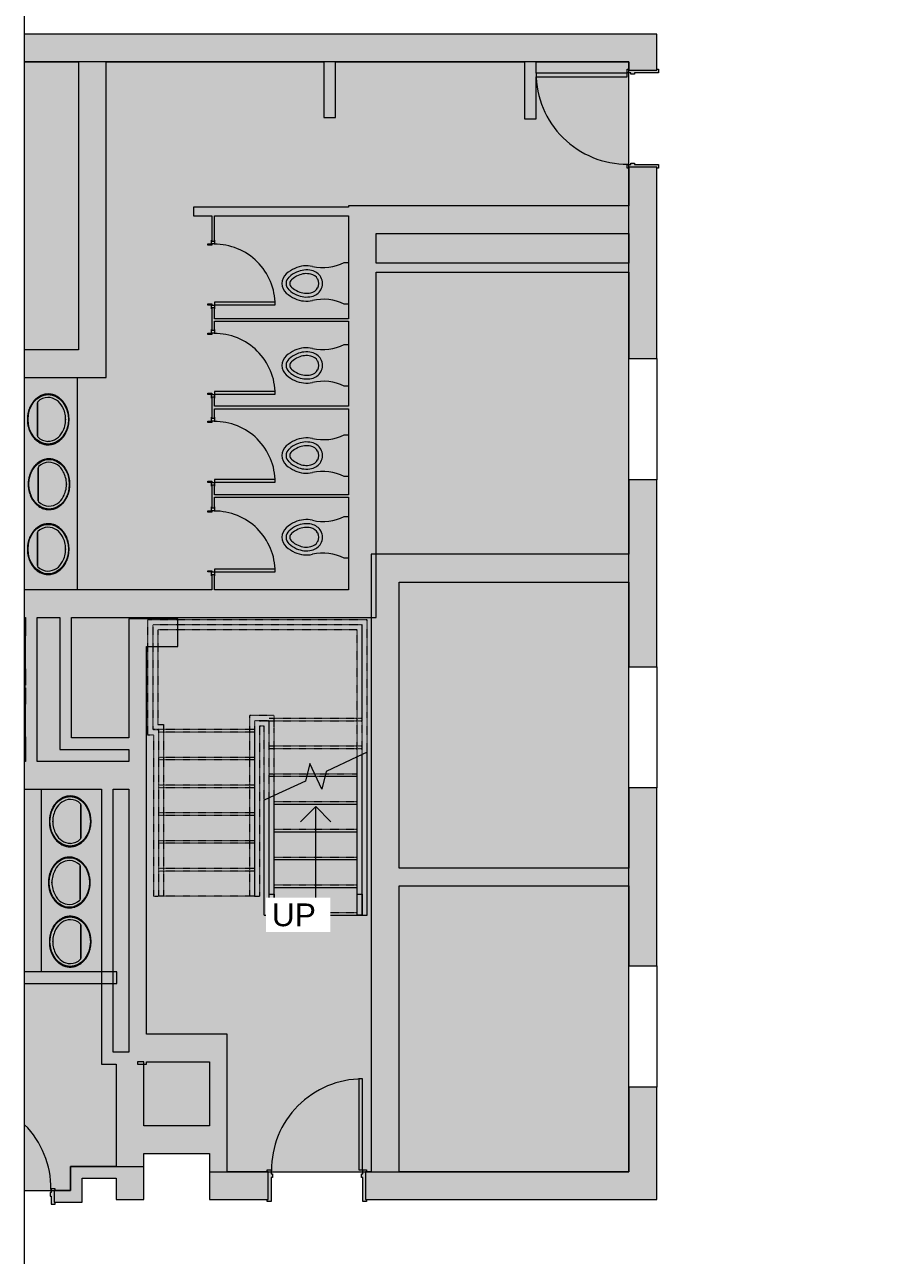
# Model space of a CAD drawing. Header units: inches. Extents: x 1076 to 2563, y 349 to 2134.
# Drawn here: x 1083.7 to 1423.6, y 944.3 to 1431.7 of the extents above; entities that cross this region are included whole.
import ezdxf

# ---------------------------------------------------------------- set-up
doc = ezdxf.new("R2010")
doc.units = ezdxf.units.IN
doc.header["$MEASUREMENT"] = 0
doc.linetypes.add('Overhead 1_16_', pattern=[0.101562, 0.0625, -0.039062])
for name, color, linetype, lineweight in [('A-DETL-GENF', 92, 'Continuous', 9), ('A-DETL-MEDM', 33, 'Continuous', 20), ('A-DETL-THIN', 151, 'Continuous', 9), ('A-DOOR', 31, 'Continuous', 13), ('A-FLOR-HRAL', 11, 'Continuous', 9), ('A-GENM', 13, 'Continuous', 9), ('A-WALL', 113, 'Continuous', 13), ('A-WALL-PATT', 111, 'Continuous', 13), ('I-WALL', 2, 'Continuous', 13), ('P-SANR-FIXT', 6, 'Continuous', 13), ('Q-CASE', 31, 'Continuous', 13), ('S-STRS', 31, 'Continuous', 13), ('S-STRS-ANNO', 31, 'Continuous', 9), ('S-STRS-IDEN', 31, 'Continuous', 9), ('S-STRS-MBND', 31, 'Continuous', 13)]:
    doc.layers.add(name, color=color, linetype=linetype, lineweight=lineweight)
doc.styles.add('Arial', font='arial.ttf', dxfattribs={"height": 9})

# ---------------------------------------------------------------- blocks, each defined once
blk = doc.blocks.new('Door - Single - Solid Door-7174106-Level XX  POWER _ SIGNAL')
at = {"layer": 'A-DOOR'}
h = blk.add_hatch(color=250, dxfattribs=at)
h.paths.add_polyline_path([(-15.63, -5.59), (-15.63, -6.34), (-14.13, -6.34), (-14.13, -4.84), (-13.63, -4.84), (-13.63, -3.34), (-14.13, -3.34), (-14.13, 6.16), (-15.63, 6.16), (-15.63, 5.41), (-15.26, 5.41), (-15.26, -5.59)], flags=0)
h.paths.add_polyline_path([(21.62, -4.51), (21.62, -4.84), (22.12, -4.84), (22.12, -6.34), (23.62, -6.34), (23.62, -5.59), (23.24, -5.59), (23.24, 5.41), (23.62, 5.41), (23.62, 6.16), (22.12, 6.16), (22.12, -3.34), (21.62, -3.34)], flags=0)
at = {"layer": 'A-DOOR', "color": 8, "lineweight": 20}
for p, q in [((-15.63, 6.16), (-14.13, 6.16)), ((-15.63, 5.41), (-15.63, 6.16)), ((-14.13, 6.16), (-14.13, -3.34)), ((22.12, 6.16), (23.62, 6.16)), ((22.12, -3.34), (22.12, 6.16)), ((23.62, 6.16), (23.62, 5.41)), ((-14.13, -3.34), (-13.63, -3.34)), ((-14.13, -4.84), (-14.13, -6.34)), ((-13.63, -4.84), (-14.13, -4.84)), ((-13.63, -3.34), (-13.63, -4.84)), ((21.62, -3.34), (22.12, -3.34)), ((21.62, -4.84), (21.62, -3.34)), ((22.12, -4.84), (21.62, -4.84)), ((22.12, -6.34), (22.12, -4.84)), ((-15.63, -6.34), (-15.63, -5.59)), ((-14.13, -6.34), (-15.63, -6.34)), ((-12.63, -6.34), (-14.01, -6.34)), ((-14.01, -6.34), (-14.01, -42.34)), ((-12.63, -42.34), (-12.63, -6.34)), ((23.62, -6.34), (22.12, -6.34)), ((23.62, -5.59), (23.62, -6.34)), ((-14.01, -42.34), (-12.63, -42.34))]:
    blk.add_line(p, q, dxfattribs=at)
at = {"layer": 'A-DOOR', "lineweight": 9}
blk.add_arc((-14.01, -6.34), 36, 270, 0.5, dxfattribs=at)
blk = doc.blocks.new('Door - Single - Solid Door-7174108-Level XX  POWER _ SIGNAL')
at = {"layer": 'A-DOOR'}
blk.add_hatch(color=250, dxfattribs=at).paths.add_polyline_path([(22.12, -2.97), (23.62, -2.97), (23.62, -2.22), (23.24, -2.22), (23.24, 2.4), (23.62, 2.4), (23.62, 3.15), (22.12, 3.15), (22.12, 1.65), (21.62, 1.65), (21.62, 0.15), (22.12, 0.15), (22.12, -2.22)], flags=0)
at = {"layer": 'A-DOOR', "color": 8, "lineweight": 20}
for p, q in [((22.12, 1.65), (21.62, 1.65)), ((21.62, 1.65), (21.62, 0.15)), ((21.62, 0.15), (22.12, 0.15)), ((23.62, 3.15), (22.12, 3.15)), ((22.12, 3.15), (22.12, 1.65)), ((22.12, 0.15), (22.12, -2.97)), ((23.62, 2.4), (23.62, 3.15)), ((22.12, -2.97), (23.62, -2.97)), ((23.62, -2.97), (23.62, -2.22))]:
    blk.add_line(p, q, dxfattribs=at)
at = {"layer": 'A-DOOR', "lineweight": 9}
blk.add_arc((-14.01, 3.15), 36, 359.5, 44.75, dxfattribs=at)
blk = doc.blocks.new('Opening - 48_ x 84_-7159334-Level XX  POWER _ SIGNAL')
at = {"layer": 'A-GENM'}
for p, q in [((-24.32, -5.5), (-24.32, 5.5)), ((-24.32, 5.5), (23.68, 5.5)), ((23.68, 5.5), (23.68, -5.5)), ((23.68, -5.5), (-24.32, -5.5))]:
    blk.add_line(p, q, dxfattribs=at)
blk = doc.blocks.new('Door - Single - TP Solid Door-7591070-Level XX  POWER _ SIGNAL')
at = {"layer": 'A-DOOR', "lineweight": 9}
for p, q in [((-9.63, 0.49), (-8.13, 0.49)), ((-9.63, 0.41), (-9.63, 0.49)), ((-8.13, 1.95), (-7.63, 1.95)), ((-8.13, 0.49), (-8.13, 1.95)), ((-8.13, 0.45), (-8.13, -0.67)), ((-7.63, 0.45), (-8.13, 0.45)), ((-7.63, 1.95), (-7.63, 0.45)), ((15.62, 1.95), (16.12, 1.95)), ((15.62, 0.45), (15.62, 1.95)), ((16.12, 0.45), (15.62, 0.45)), ((16.12, 1.95), (16.12, 0.49)), ((16.12, 0.49), (17.62, 0.49)), ((16.12, -0.67), (16.12, 0.45)), ((17.62, 0.49), (17.62, 0.41)), ((-9.63, -0.67), (-9.63, -0.59)), ((-8.13, -0.67), (-9.63, -0.67)), ((17.62, -0.67), (16.12, -0.67)), ((17.62, -0.59), (17.62, -0.67))]:
    blk.add_line(p, q, dxfattribs=at)
at = {"layer": 'A-DOOR'}
for p, q in [((-7.01, -0.67), (-8.01, -0.67)), ((-8.01, -0.67), (-8.01, -24.67)), ((-7.01, -24.67), (-7.01, -0.67)), ((-8.01, -24.67), (-7.01, -24.67))]:
    blk.add_line(p, q, dxfattribs=at)
at = {"layer": 'A-DOOR', "lineweight": 9}
blk.add_arc((-8.01, -0.67), 24, 270, 0.5, dxfattribs=at)
blk = doc.blocks.new('P-Toilet-Wall-3D - Wall Mount-7590930-Level XX  POWER _ SIGNAL')
at = {"layer": 'P-SANR-FIXT', "lineweight": 9}
for p, q in [((1210.18, 1236.92), (1211.81, 1236.92)), ((1211.81, 1236.92), (1211.81, 1229.92)), ((1211.81, 1229.92), (1211.87, 1229.92)), ((1211.87, 1227.42), (1211.81, 1227.42)), ((1211.81, 1227.42), (1211.81, 1220.42)), ((1211.81, 1220.42), (1210.18, 1220.42))]:
    blk.add_line(p, q, dxfattribs=at)
for centre, radius, start, end in [((1196.55, 1221.86), 14.09, 114.704, 131.296), ((1196.55, 1221.86), 12.47, 114.704, 131.296), ((1195.22, 1224.73), 10.93, 77.296, 114.704), ((1195.22, 1224.73), 9.3, 77.296, 114.704), ((1196.01, 1228.24), 5.71, 30.704, 77.296), ((1201.77, 1253.77), 18.83, 257.296, 296.5385), ((1190.56, 1228.67), 5.03, 131.296, 228.704), ((1190.56, 1228.67), 3.4, 131.296, 228.704), ((1190.56, 1228.67), 1.93, 131.296, 228.704), ((1196.55, 1221.86), 11, 114.704, 131.296), ((1195.22, 1224.73), 7.83, 77.296, 114.704), ((1196.01, 1228.24), 4.24, 30.704, 77.296), ((1196.74, 1228.67), 3.4, 329.296, 30.704), ((1196.74, 1228.67), 4.87, 329.296, 30.704), ((1196.55, 1235.48), 14.09, 228.704, 245.296), ((1196.55, 1235.48), 12.47, 228.704, 245.296), ((1196.55, 1235.48), 11, 228.704, 245.296), ((1195.22, 1232.6), 9.3, 245.296, 282.704), ((1195.22, 1232.6), 7.83, 245.296, 282.704), ((1196.01, 1229.1), 4.24, 282.704, 329.296), ((1196.01, 1229.1), 5.71, 282.704, 329.296), ((1195.22, 1232.6), 10.93, 245.296, 282.704), ((1201.77, 1203.57), 18.83, 63.4615, 102.704)]:
    blk.add_arc(centre, radius, start, end, dxfattribs=at)
blk = doc.blocks.new('P-Lavatory-Circular - LAVATORY-2975574-Level XX  POWER _ SIGNAL')
at = {"layer": 'P-SANR-FIXT', "lineweight": 9}
for p, q in [((-6.55, 4.28), (-6.11, 4.28)), ((-6.11, 4.28), (-6.55, 4.28)), ((-6.11, 4.28), (-4.65, 4.27)), ((-4.65, 4.27), (-6.11, 4.28)), ((-4.65, 4.27), (-3.38, 4.27)), ((-3.38, 4.27), (-4.65, 4.27)), ((-3.38, 4.27), (-2.55, 4.27)), ((-2.55, 4.27), (-3.38, 4.27)), ((-2.55, 4.27), (0.05, 4.27)), ((0.05, 4.27), (-2.55, 4.27)), ((0.05, 4.27), (1.38, 4.27)), ((1.38, 4.27), (0.05, 4.27)), ((1.38, 4.27), (2.13, 4.27)), ((2.13, 4.27), (1.38, 4.27)), ((2.13, 4.27), (3.6, 4.27)), ((3.6, 4.27), (2.13, 4.27)), ((3.6, 4.27), (4.3, 4.27)), ((4.3, 4.27), (3.6, 4.27)), ((4.3, 4.27), (4.92, 4.27)), ((4.92, 4.27), (4.3, 4.27)), ((4.92, 4.27), (5.55, 4.28)), ((5.55, 4.28), (4.92, 4.27)), ((5.55, 4.28), (5.64, 4.28)), ((5.64, 4.28), (5.55, 4.28)), ((5.64, 4.28), (5.69, 4.28)), ((5.69, 4.28), (5.64, 4.28)), ((5.69, 4.28), (6.3, 4.28)), ((6.3, 4.28), (5.69, 4.28)), ((6.3, 4.28), (6.45, 4.28)), ((6.45, 4.28), (6.3, 4.28)), ((6.45, 4.28), (6.55, 4.28)), ((6.55, 4.28), (6.45, 4.28)), ((0.13, -6.89), (-0.13, -6.89)), ((-0.13, -6.89), (0.13, -6.89))]:
    blk.add_line(p, q, dxfattribs=at)
for centre, radius, start, end in [((-2.73, -0.08), 5.97, 135.0983, 178.3066), ((-2.73, -0.08), 5.97, 135.0981, 178.3067), ((-2.24, 0.23), 6.45, 181.2745, 245.2065), ((-2.24, 0.23), 6.45, 181.2743, 245.2066), ((-6.56, 3.68), 0.604, 89.7857, 131.7769), ((-6.56, 3.68), 0.604, 89.7871, 131.7784), ((2.24, 0.23), 6.45, 294.7935, 358.7255), ((2.24, 0.23), 6.45, 294.7935, 358.7255), ((6.56, 3.68), 0.604, 48.2231, 90.2143), ((6.56, 3.68), 0.604, 48.2231, 90.2145), ((2.73, -0.08), 5.97, 1.6934, 44.9017), ((2.73, -0.08), 5.97, 1.6934, 44.9017), ((-0.13, 2.98), 9.86, 240.715, 269.9869), ((-0.13, 2.98), 9.86, 240.715, 269.987), ((0.13, 2.98), 9.86, 270.0131, 299.285), ((0.13, 2.98), 9.86, 270.0131, 299.285)]:
    blk.add_arc(centre, radius, start, end, dxfattribs=at)
blk.add_ellipse((0, 0), major_axis=(9.81, 0), ratio=0.814875, dxfattribs=at)
for points in [[(10.06, 0), (10.06, 0.3), (10.02, 0.87), (9.89, 1.58), (9.72, 2.14), (9.57, 2.56), (9.4, 2.96), (9.2, 3.36), (8.97, 3.75), (8.72, 4.13), (8.44, 4.5), (8.14, 4.86), (7.82, 5.2), (7.48, 5.53), (7.12, 5.84), (6.74, 6.14), (6.34, 6.42), (5.92, 6.68), (5.48, 6.93), (5.03, 7.15), (4.57, 7.36), (4.09, 7.55), (3.61, 7.71), (3.11, 7.86), (2.61, 7.98), (2.09, 8.08), (1.57, 8.16), (1.05, 8.22), (0.53, 8.25), (0, 8.26), (-0.53, 8.25), (-1.03, 8.22), (-1.51, 8.17), (-2.11, 8.08), (-2.72, 7.96), (-3.3, 7.8), (-3.87, 7.63), (-4.58, 7.37), (-5.37, 7), (-6.01, 6.63), (-6.49, 6.32), (-6.95, 5.98), (-7.49, 5.53), (-7.98, 5.04), (-8.33, 4.64), (-8.67, 4.21), (-9.04, 3.66), (-9.41, 2.97), (-9.7, 2.24), (-9.91, 1.51), (-10.03, 0.77), (-10.06, 0.26), (-10.06, 0)], [(-10.06, 0), (-10.06, -0.29), (-10.02, -0.87), (-9.89, -1.57), (-9.72, -2.13), (-9.57, -2.55), (-9.4, -2.96), (-9.2, -3.35), (-8.97, -3.74), (-8.72, -4.12), (-8.44, -4.49), (-8.14, -4.85), (-7.82, -5.19), (-7.48, -5.52), (-7.12, -5.84), (-6.74, -6.13), (-6.34, -6.41), (-5.92, -6.68), (-5.48, -6.92), (-5.03, -7.15), (-4.57, -7.35), (-4.09, -7.54), (-3.61, -7.71), (-3.11, -7.85), (-2.61, -7.97), (-2.09, -8.07), (-1.57, -8.15), (-1.05, -8.21), (-0.53, -8.24), (0, -8.25), (0.53, -8.24), (1.03, -8.21), (1.51, -8.16), (2.12, -8.07), (2.72, -7.95), (3.3, -7.8), (3.87, -7.62), (4.58, -7.36), (5.37, -6.99), (6.01, -6.62), (6.49, -6.31), (6.95, -5.98), (7.49, -5.53), (7.98, -5.04), (8.33, -4.63), (8.67, -4.2), (9.04, -3.65), (9.41, -2.96), (9.7, -2.24), (9.91, -1.5), (10.03, -0.76), (10.06, -0.25), (10.06, 0)]]:
    blk.add_open_spline(points, degree=3, knots=[0, 0, 0, 0, 0.033333, 0.066667, 0.083333, 0.1, 0.116667, 0.133333, 0.15, 0.166667, 0.183333, 0.2, 0.216667, 0.233333, 0.25, 0.266667, 0.283333, 0.3, 0.316667, 0.333333, 0.35, 0.366667, 0.383333, 0.4, 0.416667, 0.433333, 0.45, 0.466667, 0.483333, 0.5, 0.516667, 0.533333, 0.547917, 0.5625, 0.591667, 0.60625, 0.620833, 0.65, 0.679167, 0.708333, 0.722917, 0.7375, 0.766667, 0.795833, 0.810417, 0.825, 0.854167, 0.883333, 0.9125, 0.941667, 0.970833, 1, 1, 1, 1], dxfattribs=at)
blk = doc.blocks.new('P-Urinal-Wall-3D - P-Urinal-Wall-3D-7184830-Level XX  POWER _ SIGNAL')
at = {"layer": 'P-SANR-FIXT', "lineweight": 9}
for p, q in [((-11.29, 2.31), (-11.29, 2.69)), ((-10.29, 2.31), (-11.29, 2.31)), ((-10.29, 2.69), (-10.29, 2.31)), ((-10.29, 2.69), (-10.29, 2.31)), ((-10.29, 2.31), (1.71, 2.31)), ((1.71, 2.31), (1.71, 2.69)), ((1.71, 2.69), (1.71, 2.31)), ((1.71, 2.31), (2.73, 2.31)), ((2.73, 2.31), (2.73, 2.69))]:
    blk.add_line(p, q, dxfattribs=at)
blk = doc.blocks.new('Top Rail Type - Top Rail_Internal_-7186844-Level XX  POWER _ SIGNAL')
at = {"layer": 'A-FLOR-HRAL'}
for p, q in [((1215.26, 1087.29), (1217.26, 1087.29)), ((1215.26, 1079.04), (1215.26, 1087.29)), ((1217.26, 1087.29), (1217.26, 1079.04)), ((1217.26, 1079.04), (1215.26, 1079.04))]:
    blk.add_line(p, q, dxfattribs=at)
blk = doc.blocks.new('Top Rail Type - Top Rail_Internal_-V6-Level XX  POWER _ SIGNAL')
at = {"layer": 'A-FLOR-HRAL', "linetype": 'Overhead 1_16_'}
for p, q in [((1134.37, 1194.04), (1134.37, 1152.5)), ((1217.26, 1194.04), (1134.37, 1194.04)), ((1217.26, 1156.04), (1217.26, 1194.04)), ((1136.37, 1192.04), (1136.37, 1154.5)), ((1215.26, 1192.04), (1136.37, 1192.04)), ((1215.26, 1156.04), (1215.26, 1192.04)), ((1215.26, 1141.67), (1215.26, 1156.04)), ((1217.26, 1142.6), (1217.26, 1156.04)), ((1134.37, 1152.5), (1136.65, 1152.5)), ((1136.37, 1154.5), (1138.65, 1154.5)), ((1136.65, 1152.5), (1136.65, 1086.5)), ((1138.65, 1154.5), (1138.65, 1086.5)), ((1138.65, 1086.5), (1136.65, 1086.5))]:
    blk.add_line(p, q, dxfattribs=at)
at = {"layer": 'A-FLOR-HRAL'}
for p, q in [((1217.26, 1142.6), (1215.26, 1141.67)), ((1215.26, 1079.04), (1215.26, 1141.67)), ((1217.26, 1079.04), (1217.26, 1142.6)), ((1215.26, 1079.04), (1217.26, 1079.04))]:
    blk.add_line(p, q, dxfattribs=at)
blk = doc.blocks.new('Top Rail Type - Top Rail_Internal_-7186860-Level XX  POWER _ SIGNAL')
at = {"layer": 'A-FLOR-HRAL'}
for p, q in [((1180.51, 1087.29), (1182.51, 1087.29)), ((1180.51, 1079.04), (1180.51, 1087.29)), ((1182.51, 1087.29), (1182.51, 1079.04)), ((1182.51, 1079.04), (1180.51, 1079.04))]:
    blk.add_line(p, q, dxfattribs=at)
blk = doc.blocks.new('Top Rail Type - Top Rail_Internal_-V7-Level XX  POWER _ SIGNAL')
at = {"layer": 'A-FLOR-HRAL', "linetype": 'Overhead 1_16_'}
for p, q in [((1172.7, 1158.04), (1172.7, 1152.5)), ((1182.51, 1158.04), (1172.7, 1158.04)), ((1174.7, 1156.04), (1174.7, 1152.5)), ((1180.51, 1156.04), (1174.7, 1156.04)), ((1180.51, 1153.04), (1180.51, 1156.04)), ((1182.51, 1153.04), (1182.51, 1158.04)), ((1172.7, 1152.5), (1172.7, 1086.5)), ((1174.7, 1152.5), (1174.7, 1086.5)), ((1180.51, 1125.47), (1180.51, 1153.04)), ((1182.51, 1126.4), (1182.51, 1153.04)), ((1174.7, 1086.5), (1172.7, 1086.5))]:
    blk.add_line(p, q, dxfattribs=at)
at = {"layer": 'A-FLOR-HRAL'}
for p, q in [((1182.51, 1126.4), (1180.51, 1125.47)), ((1182.51, 1079.04), (1182.51, 1126.4)), ((1180.51, 1079.04), (1180.51, 1125.47)), ((1180.51, 1079.04), (1182.51, 1079.04))]:
    blk.add_line(p, q, dxfattribs=at)
blk = doc.blocks.new('Break Line1 - Break Line 2-7655656-Level XX  POWER _ SIGNAL')
at = {"layer": 'A-DETL-MEDM'}
blk.add_line((1.5, 0), (1199.4, 0), dxfattribs=at)

msp = doc.modelspace()

# ---------------------------------------------------------------- hatches: boundary and pattern name
at = {"layer": 'A-DETL-GENF'}
h = msp.add_hatch(color=9, dxfattribs=at)
h.paths.add_polyline_path([(1101.87, 969.98), (1101.87, 979.48), (1119.87, 979.48), (1119.87, 1020.1), (1114.06, 1020.1), (1114.06, 1051.92), (1083.68, 1051.92), (1083.68, 969.98), (1094.25, 969.98), (1094.25, 970.73), (1095.75, 970.73), (1095.75, 969.98)], flags=0)
h.paths.add_polyline_path([(1664.42, 970.48), (1677.5, 970.48), (1677.5, 971.23), (1679, 971.23), (1679, 970.48), (1681.06, 970.48), (1681.06, 1065.92), (1592.87, 1065.92), (1592.87, 1009.92), (1566.87, 1009.92), (1566.87, 970.48), (1639.75, 970.48), (1639.75, 971.23), (1641.25, 971.23), (1641.25, 970.48)], flags=0)
h.paths.add_polyline_path([(1721.31, 970.48), (1721.68, 970.48), (1721.68, 982.1), (1721.31, 982.1), (1721.31, 983.6), (1722.81, 983.6), (1722.81, 984.1), (1725.93, 984.1), (1725.93, 983.6), (1726.68, 983.6), (1726.68, 1055.98), (1725.93, 1055.98), (1725.93, 1055.48), (1722.81, 1055.48), (1722.81, 1055.98), (1721.31, 1055.98), (1721.31, 1057.48), (1722.06, 1057.48), (1722.06, 1065.92), (1685.68, 1065.92), (1685.68, 970.48)], flags=0)
h.paths.add_polyline_path([(1468.41, 975.92), (1559.87, 975.92), (1559.87, 1093.92), (1467.62, 1093.92), (1467.62, 975.92)], flags=0)
h.paths.add_polyline_path([(1217.5, 977.42), (1217.5, 978.17), (1219, 978.17), (1219, 977.42), (1220.87, 977.42), (1220.87, 1196.92), (1102.18, 1196.92), (1102.18, 1149.23), (1124.87, 1149.23), (1124.87, 1196.42), (1144.37, 1196.42), (1144.37, 1185.42), (1131.87, 1185.42), (1131.87, 1031.92), (1163.87, 1031.92), (1163.87, 977.42), (1179.75, 977.42), (1179.75, 978.17), (1181.25, 978.17), (1181.25, 977.42), (1217.37, 977.42)], flags=0)
h.paths.add_polyline_path([(1231.87, 977.42), (1322.87, 977.42), (1322.87, 1090.67), (1231.87, 1090.67), (1231.87, 981.39)], flags=0)
h.paths.add_polyline_path([(1131.87, 995.67), (1156.87, 995.67), (1156.87, 1020.92), (1131.87, 1020.92), (1131.87, 1020.1), (1130.87, 1020.1), (1130.87, 995.67)], flags=0)
h.paths.add_polyline_path([(1585.87, 1016.92), (1585.87, 1065.92), (1566.87, 1065.92), (1566.87, 1016.92), (1568.31, 1016.92)], flags=0)
h.paths.add_polyline_path([(1124.87, 1024.73), (1124.87, 1128.92), (1118.68, 1128.92), (1118.68, 1056.54), (1120.18, 1056.54), (1120.18, 1051.92), (1118.68, 1051.92), (1118.68, 1024.73), (1119.87, 1024.73)], flags=0)
h.paths.add_polyline_path([(1101.71, 1056.54), (1114.06, 1056.54), (1114.06, 1128.92), (1083.68, 1128.92), (1083.68, 1056.54), (1101.59, 1056.54)], flags=0)
h.paths.add_polyline_path([(1685.68, 1076.92), (1742.87, 1076.92), (1742.87, 1281.92), (1608, 1281.92), (1608, 1281.17), (1606.5, 1281.17), (1606.5, 1282.67), (1606, 1282.67), (1606, 1284.17), (1606.5, 1284.17), (1606.5, 1293.67), (1608, 1293.67), (1608, 1292.92), (1730.37, 1292.92), (1730.37, 1382.92), (1589.37, 1382.92), (1589.37, 1381.92), (1565.37, 1381.92), (1565.37, 1382.92), (1467.62, 1382.92), (1467.62, 1380.04), (1468.37, 1380.04), (1468.37, 1378.54), (1467.62, 1378.54), (1467.62, 1342.29), (1468.37, 1342.29), (1468.37, 1340.79), (1467.62, 1340.79), (1467.62, 1338.92), (1566.87, 1338.92), (1566.87, 1292.92), (1568.75, 1292.92), (1568.75, 1293.67), (1570.25, 1293.67), (1570.25, 1284.17), (1570.75, 1284.17), (1570.75, 1282.67), (1570.25, 1282.67), (1570.25, 1281.17), (1568.75, 1281.17), (1568.75, 1281.92), (1566.87, 1281.92), (1566.87, 1236.92), (1611.87, 1236.92), (1611.87, 1111.92), (1592.87, 1111.92), (1592.87, 1076.92), (1681.06, 1076.92)], flags=0)
h.paths.add_polyline_path([(1585.87, 1076.92), (1585.87, 1111.92), (1566.87, 1111.92), (1566.87, 1076.92)], flags=0)
h.paths.add_polyline_path([(1320.45, 1097.67), (1322.87, 1097.67), (1322.87, 1210.92), (1231.87, 1210.92), (1231.87, 1097.67), (1272.4, 1097.67)], flags=0)
h.paths.add_polyline_path([(1559.87, 1100.92), (1559.87, 1212.92), (1467.62, 1212.92), (1467.62, 1100.92), (1536.39, 1100.92)], flags=0)
h.paths.add_polyline_path([(1566.87, 1118.92), (1604.87, 1118.92), (1604.87, 1229.92), (1566.87, 1229.92), (1566.87, 1156.92)], flags=0)
h.paths.add_polyline_path([(1118.68, 1139.92), (1124.87, 1139.92), (1124.87, 1144.6), (1097.56, 1144.6), (1097.56, 1196.92), (1088.68, 1196.92), (1088.68, 1139.92), (1114.06, 1139.92)], flags=0)
h.paths.add_polyline_path([(1083.68, 1139.92), (1084.06, 1139.92), (1084.06, 1169.1), (1083.68, 1169.1), (1083.68, 1141.16)], flags=0)
h.paths.add_polyline_path([(1084.06, 1170.1), (1084.06, 1196.92), (1083.68, 1196.92), (1083.68, 1170.1)], flags=0)
h.paths.add_polyline_path([(1174.4, 1207.92), (1211.87, 1207.92), (1211.87, 1244.54), (1158.77, 1244.54), (1158.77, 1240.29), (1157.77, 1240.29), (1157.77, 1249.29), (1158.77, 1249.29), (1158.77, 1245.54), (1211.87, 1245.54), (1211.87, 1279.54), (1158.77, 1279.54), (1158.77, 1275.79), (1157.77, 1275.79), (1157.77, 1284.12), (1158.77, 1284.12), (1158.77, 1280.54), (1211.87, 1280.54), (1211.87, 1314.21), (1158.77, 1314.21), (1158.77, 1310.62), (1157.77, 1310.62), (1157.77, 1319.46), (1158.77, 1319.46), (1158.77, 1315.21), (1211.87, 1315.21), (1211.87, 1355.92), (1158.77, 1355.92), (1158.77, 1345.96), (1157.77, 1345.96), (1157.77, 1355.92), (1150.53, 1355.92), (1150.53, 1359.42), (1211.87, 1359.42), (1211.87, 1359.92), (1322.87, 1359.92), (1322.87, 1374.79), (1322.12, 1374.79), (1322.12, 1376.29), (1322.87, 1376.29), (1322.87, 1412.54), (1322.12, 1412.54), (1322.12, 1414.04), (1322.87, 1414.04), (1322.87, 1416.92), (1286.18, 1416.92), (1286.18, 1412.42), (1286.12, 1412.42), (1286.12, 1411.04), (1286.18, 1411.04), (1286.18, 1394.42), (1281.56, 1394.42), (1281.56, 1416.92), (1206.74, 1416.92), (1206.74, 1394.89), (1202.11, 1394.89), (1202.11, 1416.92), (1115.96, 1416.92), (1115.96, 1291.92), (1083.68, 1291.92), (1083.68, 1207.92), (1157.77, 1207.92), (1157.77, 1213.79), (1158.77, 1213.79), (1158.77, 1207.92), (1158.85, 1207.92)], flags=0)
h.paths.add_polyline_path([(1090.08, 1216.11), (1090.08, 1216.11), (1089.23, 1216.76)], flags=0)
h.paths.add_polyline_path([(1507.37, 1219.92), (1559.87, 1219.92), (1559.87, 1331.92), (1467.62, 1331.92), (1467.62, 1219.92), (1468.41, 1219.92)], flags=0)
h.paths.add_polyline_path([(1236.25, 1221.92), (1322.87, 1221.92), (1322.87, 1333.67), (1222.87, 1333.67), (1222.87, 1221.92), (1231.87, 1221.92)], flags=0)
h.paths.add_polyline_path([(1090.42, 1241.79), (1090.42, 1241.79), (1089.57, 1242.45)], flags=0)
h.paths.add_polyline_path([(1090.08, 1267.48), (1090.08, 1267.48), (1089.27, 1268.1)], flags=0)
h.paths.add_polyline_path([(1104.96, 1302.92), (1104.96, 1416.92), (1083.68, 1416.92), (1083.68, 1302.92)], flags=0)
h.paths.add_polyline_path([(1321.75, 1337.17), (1322.87, 1337.17), (1322.87, 1348.92), (1222.87, 1348.92), (1222.87, 1337.17), (1317.95, 1337.17)], flags=0)
at = {"layer": 'A-WALL-PATT', "lineweight": 9}
for points in [[(1115.96, 1416.92), (1333.87, 1416.92), (1333.87, 1427.92), (1083.68, 1427.92), (1083.68, 1416.92), (1104.96, 1416.92)], [(1104.96, 1302.92), (1115.96, 1302.92), (1115.96, 1416.92), (1104.96, 1416.92), (1104.96, 1350.24)], [(1206.74, 1394.89), (1206.74, 1416.92), (1202.11, 1416.92), (1202.11, 1394.89)], [(1281.56, 1394.42), (1286.18, 1394.42), (1286.18, 1411.04), (1286.12, 1411.04), (1286.12, 1412.42), (1286.18, 1412.42), (1286.18, 1416.92), (1281.56, 1416.92)], [(1211.87, 1348.92), (1322.87, 1348.92), (1322.87, 1359.92), (1211.87, 1359.92), (1211.87, 1350.24)], [(1150.53, 1355.92), (1211.87, 1355.92), (1211.87, 1359.42), (1150.53, 1359.42)], [(1211.87, 1196.92), (1220.87, 1196.92), (1220.87, 1210.92), (1221.01, 1210.92), (1222.87, 1196.92), (1222.87, 1348.92), (1211.87, 1348.92), (1211.87, 1200.9)], [(1223.4, 1333.67), (1322.87, 1333.67), (1322.87, 1337.17), (1222.87, 1337.17), (1222.87, 1333.67)], [(1211.87, 1314.21), (1211.87, 1315.21), (1158.77, 1315.21), (1158.77, 1314.21), (1211.27, 1314.21)], [(1104.96, 1291.92), (1115.96, 1291.92), (1115.96, 1302.92), (1083.68, 1302.92), (1083.68, 1291.92)], [(1211.87, 1279.54), (1211.87, 1280.54), (1158.77, 1280.54), (1158.77, 1279.54), (1211.66, 1279.54)], [(1198.9, 1244.54), (1211.87, 1244.54), (1211.87, 1245.54), (1158.77, 1245.54), (1158.77, 1244.54), (1186.65, 1244.54)], [(1231.87, 1210.92), (1322.87, 1210.92), (1322.87, 1221.92), (1222.87, 1221.92), (1222.87, 1210.92), (1223.4, 1210.92)], [(1220.87, 977.42), (1231.87, 977.42), (1231.87, 1210.92), (1222.87, 1210.92), (1222.87, 1196.92), (1221.01, 1210.92), (1220.87, 1210.92), (1220.87, 991.81)], [(1211.87, 1196.92), (1211.87, 1207.92), (1083.68, 1207.92), (1083.68, 1196.92), (1174.4, 1196.92)], [(1088.68, 1139.92), (1088.68, 1196.92), (1084.06, 1196.92), (1084.06, 1139.92)], [(1097.56, 1144.6), (1102.18, 1144.6), (1102.18, 1196.92), (1097.56, 1196.92), (1097.56, 1149.23)], [(1144.37, 1185.42), (1144.37, 1196.42), (1124.87, 1196.42), (1124.87, 1185.42), (1131.87, 1185.42)], [(1124.87, 1024.73), (1131.87, 1024.73), (1131.87, 1185.42), (1124.87, 1185.42), (1124.87, 1031.92)], [(1083.68, 1169.1), (1084.06, 1169.1), (1084.06, 1170.1), (1083.68, 1170.1)], [(1124.87, 1144.6), (1124.87, 1149.23), (1102.18, 1149.23), (1102.18, 1144.6)], [(1100.89, 1128.92), (1124.87, 1128.92), (1124.87, 1139.92), (1083.68, 1139.92), (1083.68, 1128.92)], [(1118.68, 1024.73), (1118.68, 1128.92), (1114.06, 1128.92), (1114.06, 1024.73)], [(1322.87, 1090.67), (1322.87, 1097.67), (1231.87, 1097.67), (1231.87, 1090.67), (1272.4, 1090.67)], [(1131.87, 1020.92), (1163.87, 1020.92), (1163.87, 1031.92), (1131.87, 1031.92), (1131.87, 1024.73)], [(1128.37, 1020.1), (1130.87, 1020.92), (1130.87, 1020.1), (1131.87, 1020.1), (1131.87, 1024.73), (1114.06, 1024.73), (1114.06, 1020.1), (1124.87, 1020.1)], [(1130.87, 966.42), (1130.87, 1020.92), (1128.37, 1020.1), (1119.87, 1020.1), (1119.87, 966.42)], [(1156.87, 977.42), (1163.87, 977.42), (1163.87, 1020.92), (1156.87, 1020.92), (1156.87, 982.16)], [(1156.87, 984.67), (1156.87, 995.67), (1130.87, 995.67), (1130.87, 984.67)], [(1106.5, 965.35), (1106.5, 979.48), (1101.87, 979.48), (1101.87, 965.35)], [(1106.5, 974.85), (1119.87, 974.85), (1119.87, 979.48), (1106.5, 979.48)], [(1101.87, 965.35), (1101.87, 969.98), (1095.37, 969.98), (1095.37, 965.35)]]:
    msp.add_hatch(color=7, dxfattribs=at).paths.add_polyline_path(points, flags=0)
h = msp.add_hatch(color=7, dxfattribs=at)
h.paths.add_polyline_path([(1333.87, 1221.92), (1333.87, 1251.42), (1322.87, 1251.42), (1322.87, 1221.92)], flags=0)
h.paths.add_polyline_path([(1333.87, 1299.42), (1333.87, 1375.17), (1322.87, 1375.17), (1322.87, 1299.42)], flags=0)
h.paths.add_polyline_path([(1333.87, 1413.67), (1333.87, 1416.92), (1322.87, 1416.92), (1322.87, 1413.67)], flags=0)
h = msp.add_hatch(color=7, dxfattribs=at)
h.paths.add_polyline_path([(1157.77, 1207.92), (1158.77, 1207.92), (1158.77, 1213.79), (1157.77, 1213.79), (1157.77, 1208.12)], flags=0)
h.paths.add_polyline_path([(1157.77, 1240.29), (1158.77, 1240.29), (1158.77, 1249.29), (1157.77, 1249.29)], flags=0)
h.paths.add_polyline_path([(1158.77, 1275.79), (1158.77, 1284.12), (1157.77, 1284.12), (1157.77, 1275.79)], flags=0)
h.paths.add_polyline_path([(1158.77, 1310.62), (1158.77, 1319.46), (1157.77, 1319.46), (1157.77, 1310.62)], flags=0)
h.paths.add_polyline_path([(1158.77, 1345.96), (1158.77, 1355.92), (1157.77, 1355.92), (1157.77, 1345.96)], flags=0)
h = msp.add_hatch(color=7, dxfattribs=at)
h.paths.add_polyline_path([(1322.87, 966.42), (1333.87, 966.42), (1333.87, 1010.92), (1322.87, 1010.92), (1322.87, 975.92)], flags=0)
h.paths.add_polyline_path([(1333.87, 1058.92), (1333.87, 1129.42), (1322.87, 1129.42), (1322.87, 1058.92)], flags=0)
h.paths.add_polyline_path([(1333.87, 1177.42), (1333.87, 1221.92), (1322.87, 1221.92), (1322.87, 1177.42)], flags=0)
h = msp.add_hatch(color=7, dxfattribs=at)
h.paths.add_polyline_path([(1120.18, 1051.92), (1120.18, 1056.54), (1118.68, 1056.54), (1118.68, 1051.92)], flags=0)
h.paths.add_polyline_path([(1114.06, 1051.92), (1114.06, 1056.54), (1083.68, 1056.54), (1083.68, 1051.92), (1113.14, 1051.92)], flags=0)
h = msp.add_hatch(color=7, dxfattribs=at)
h.paths.add_polyline_path([(1322.87, 966.42), (1322.87, 977.42), (1218.62, 977.42), (1218.62, 966.42), (1272.4, 966.42)], flags=0)
h.paths.add_polyline_path([(1163.87, 966.42), (1180.12, 966.42), (1180.12, 977.42), (1156.87, 977.42), (1156.87, 966.42)], flags=0)

# ---------------------------------------------------------------- linework, layer by layer
at = {"layer": 'A-DETL-THIN'}
for p, q in [((1322.87, 1416.92), (1083.68, 1416.92)), ((1322.87, 977.42), (1322.87, 1416.92)), ((1130.87, 979.48), (1130.87, 984.67)), ((1130.87, 984.67), (1156.87, 984.67)), ((1156.87, 984.67), (1156.87, 977.42)), ((1101.87, 969.98), (1101.87, 979.48)), ((1101.87, 979.48), (1130.87, 979.48)), ((1156.87, 977.42), (1322.87, 977.42)), ((1083.68, 969.98), (1101.87, 969.98))]:
    msp.add_line(p, q, dxfattribs=at)
at = {"layer": 'A-WALL', "color": 8, "lineweight": 20}
for p, q in [((1333.87, 1427.92), (1083.68, 1427.92)), ((1333.87, 1413.67), (1333.87, 1427.92)), ((1083.68, 1416.92), (1104.96, 1416.92)), ((1104.96, 1416.92), (1104.96, 1302.92)), ((1115.96, 1416.92), (1202.11, 1416.92)), ((1115.96, 1291.92), (1115.96, 1416.92)), ((1202.11, 1416.92), (1202.11, 1394.89)), ((1206.74, 1416.92), (1281.56, 1416.92)), ((1206.74, 1394.89), (1206.74, 1416.92)), ((1281.56, 1416.92), (1281.56, 1394.42)), ((1286.18, 1416.92), (1322.87, 1416.92)), ((1286.18, 1412.42), (1286.18, 1416.92)), ((1322.87, 1416.92), (1322.87, 1413.67)), ((1322.87, 1413.67), (1333.87, 1413.67)), ((1286.18, 1394.42), (1286.18, 1411.04)), ((1202.11, 1394.89), (1206.74, 1394.89)), ((1281.56, 1394.42), (1286.18, 1394.42)), ((1322.87, 1375.17), (1322.87, 1359.92)), ((1333.87, 1375.17), (1322.87, 1375.17)), ((1333.87, 1299.42), (1333.87, 1375.17)), ((1322.87, 1359.92), (1211.87, 1359.92)), ((1211.87, 1359.92), (1211.87, 1359.42)), ((1211.87, 1355.92), (1211.87, 1315.21)), ((1222.87, 1348.92), (1322.87, 1348.92)), ((1222.87, 1337.17), (1222.87, 1348.92)), ((1322.87, 1348.92), (1322.87, 1337.17)), ((1222.87, 1196.92), (1222.87, 1333.67)), ((1322.87, 1333.67), (1322.87, 1299.42)), ((1211.87, 1314.21), (1211.87, 1280.54)), ((1104.96, 1302.92), (1083.68, 1302.92)), ((1322.87, 1299.42), (1333.87, 1299.42)), ((1083.68, 1291.92), (1115.96, 1291.92)), ((1211.87, 1279.54), (1211.87, 1245.54)), ((1322.87, 1251.42), (1322.87, 1221.92)), ((1333.87, 1251.42), (1322.87, 1251.42)), ((1333.87, 1177.42), (1333.87, 1251.42)), ((1211.87, 1244.54), (1211.87, 1207.92)), ((1322.87, 1221.92), (1220.87, 1221.92)), ((1220.87, 1221.92), (1220.87, 977.42)), ((1231.87, 1210.92), (1322.87, 1210.92)), ((1231.87, 1097.67), (1231.87, 1210.92)), ((1322.87, 1210.92), (1322.87, 1177.42)), ((1157.77, 1207.92), (1083.68, 1207.92)), ((1211.87, 1207.92), (1158.77, 1207.92)), ((1083.68, 1196.92), (1084.06, 1196.92)), ((1084.06, 1196.92), (1084.06, 1189.63)), ((1088.68, 1196.92), (1097.56, 1196.92)), ((1088.68, 1139.92), (1088.68, 1196.92)), ((1097.56, 1196.92), (1097.56, 1144.6)), ((1102.18, 1196.92), (1222.87, 1196.92)), ((1102.18, 1149.23), (1102.18, 1196.92)), ((1124.87, 1196.42), (1124.87, 1149.23)), ((1144.37, 1196.42), (1124.87, 1196.42)), ((1144.37, 1185.42), (1144.37, 1196.42)), ((1131.87, 1031.92), (1131.87, 1185.42)), ((1131.87, 1185.42), (1144.37, 1185.42)), ((1084.06, 1175.6), (1084.06, 1170.1)), ((1322.87, 1177.42), (1333.87, 1177.42)), ((1084.06, 1169.1), (1084.06, 1162.63)), ((1084.06, 1148.6), (1084.06, 1139.92)), ((1124.87, 1149.23), (1102.18, 1149.23)), ((1097.56, 1144.6), (1124.87, 1144.6)), ((1124.87, 1144.6), (1124.87, 1139.92)), ((1084.06, 1139.92), (1083.68, 1139.92)), ((1124.87, 1139.92), (1088.68, 1139.92)), ((1083.68, 1128.92), (1114.06, 1128.92)), ((1114.06, 1128.92), (1114.06, 1020.1)), ((1118.68, 1128.92), (1124.87, 1128.92)), ((1118.68, 1024.73), (1118.68, 1128.92)), ((1124.87, 1128.92), (1124.87, 1024.73)), ((1322.87, 1129.42), (1322.87, 1097.67)), ((1333.87, 1129.42), (1322.87, 1129.42)), ((1333.87, 1058.92), (1333.87, 1129.42)), ((1322.87, 1097.67), (1231.87, 1097.67)), ((1231.87, 977.42), (1231.87, 1090.67)), ((1231.87, 1090.67), (1322.87, 1090.67)), ((1322.87, 1090.67), (1322.87, 1058.92)), ((1322.87, 1058.92), (1333.87, 1058.92)), ((1120.18, 1056.54), (1083.68, 1056.54)), ((1120.18, 1051.92), (1120.18, 1056.54)), ((1083.68, 1051.92), (1120.18, 1051.92)), ((1163.87, 1031.92), (1131.87, 1031.92)), ((1163.87, 977.42), (1163.87, 1031.92)), ((1124.87, 1024.73), (1118.68, 1024.73)), ((1114.06, 1020.1), (1119.87, 1020.1)), ((1119.87, 1020.1), (1119.87, 979.48)), ((1130.87, 1020.92), (1128.37, 1020.92)), ((1128.37, 1020.92), (1128.37, 1020.1)), ((1128.37, 1020.1), (1131.87, 1020.1)), ((1130.87, 995.67), (1130.87, 1020.92)), ((1131.87, 1020.92), (1156.87, 1020.92)), ((1131.87, 1020.1), (1131.87, 1020.92)), ((1156.87, 1020.92), (1156.87, 995.67)), ((1322.87, 1010.92), (1322.87, 977.42)), ((1333.87, 1010.92), (1322.87, 1010.92)), ((1333.87, 966.42), (1333.87, 1010.92)), ((1156.87, 995.67), (1130.87, 995.67)), ((1130.87, 966.42), (1130.87, 984.67)), ((1130.87, 984.67), (1156.87, 984.67)), ((1156.87, 984.67), (1156.87, 966.42)), ((1101.87, 979.48), (1101.87, 969.98)), ((1119.87, 979.48), (1101.87, 979.48)), ((1106.5, 965.35), (1106.5, 974.85)), ((1106.5, 974.85), (1119.87, 974.85)), ((1119.87, 974.85), (1119.87, 966.42)), ((1180.12, 977.42), (1163.87, 977.42)), ((1180.12, 966.42), (1180.12, 977.42)), ((1220.87, 977.42), (1218.62, 977.42)), ((1218.62, 977.42), (1218.62, 966.42)), ((1322.87, 977.42), (1231.87, 977.42)), ((1101.87, 969.98), (1095.37, 969.98)), ((1095.37, 969.98), (1095.37, 965.35)), ((1095.37, 965.35), (1106.5, 965.35)), ((1119.87, 966.42), (1130.87, 966.42)), ((1156.87, 966.42), (1180.12, 966.42)), ((1218.62, 966.42), (1333.87, 966.42))]:
    msp.add_line(p, q, dxfattribs=at)
at = {"layer": 'I-WALL', "color": 8, "lineweight": 20}
for p, q in [((1211.87, 1359.42), (1150.53, 1359.42)), ((1150.53, 1359.42), (1150.53, 1355.92)), ((1150.53, 1355.92), (1157.77, 1355.92)), ((1157.77, 1355.92), (1157.77, 1345.96)), ((1158.77, 1355.92), (1211.87, 1355.92)), ((1158.77, 1345.96), (1158.77, 1355.92)), ((1157.77, 1345.96), (1158.77, 1345.96)), ((1322.87, 1337.17), (1222.87, 1337.17)), ((1222.87, 1333.67), (1322.87, 1333.67)), ((1158.77, 1319.46), (1157.77, 1319.46)), ((1157.77, 1319.46), (1157.77, 1310.62)), ((1158.77, 1315.21), (1158.77, 1319.46)), ((1211.87, 1315.21), (1158.77, 1315.21)), ((1158.77, 1310.62), (1158.77, 1314.21)), ((1158.77, 1314.21), (1211.87, 1314.21)), ((1157.77, 1310.62), (1158.77, 1310.62)), ((1158.77, 1284.12), (1157.77, 1284.12)), ((1157.77, 1284.12), (1157.77, 1275.79)), ((1158.77, 1280.54), (1158.77, 1284.12)), ((1211.87, 1280.54), (1158.77, 1280.54)), ((1158.77, 1275.79), (1158.77, 1279.54)), ((1158.77, 1279.54), (1211.87, 1279.54)), ((1157.77, 1275.79), (1158.77, 1275.79)), ((1158.77, 1249.29), (1157.77, 1249.29)), ((1157.77, 1249.29), (1157.77, 1240.29)), ((1158.77, 1245.54), (1158.77, 1249.29)), ((1211.87, 1245.54), (1158.77, 1245.54)), ((1158.77, 1240.29), (1158.77, 1244.54)), ((1158.77, 1244.54), (1211.87, 1244.54)), ((1157.77, 1240.29), (1158.77, 1240.29)), ((1158.77, 1213.79), (1157.77, 1213.79)), ((1157.77, 1213.79), (1157.77, 1207.92)), ((1158.77, 1207.92), (1158.77, 1213.79)), ((1084.06, 1170.1), (1083.68, 1170.1)), ((1083.68, 1169.1), (1084.06, 1169.1))]:
    msp.add_line(p, q, dxfattribs=at)
at = {"layer": 'Q-CASE', "lineweight": 9}
for p, q in [((1104.55, 1207.92), (1104.55, 1291.92)), ((1090.18, 1128.92), (1090.18, 1056.54))]:
    msp.add_line(p, q, dxfattribs=at)
at = {"layer": 'S-STRS', "lineweight": 9}
for p, q in [((1219.26, 1079.04), (1219.26, 1143.54)), ((1195.27, 1134.04), (1198.89, 1134.04)), ((1202.5, 1134.04), (1215.26, 1134.04)), ((1178.51, 1079.04), (1178.51, 1124.53)), ((1182.51, 1123.04), (1215.26, 1123.04)), ((1182.51, 1112.04), (1215.26, 1112.04)), ((1182.51, 1101.04), (1215.26, 1101.04)), ((1182.51, 1090.04), (1215.26, 1090.04)), ((1178.51, 1079.04), (1180.51, 1079.04)), ((1182.51, 1079.04), (1215.26, 1079.04)), ((1217.26, 1079.04), (1219.26, 1079.04))]:
    msp.add_line(p, q, dxfattribs=at)
at = {"layer": 'S-STRS', "linetype": 'Overhead 1_16_', "lineweight": 9}
for p, q in [((1195.51, 1135.04), (1198.42, 1135.04)), ((1202.75, 1135.04), (1215.26, 1135.04)), ((1182.51, 1124.04), (1215.26, 1124.04)), ((1182.51, 1113.04), (1215.26, 1113.04)), ((1182.51, 1102.04), (1215.26, 1102.04)), ((1182.51, 1091.04), (1215.26, 1091.04)), ((1182.51, 1080.04), (1215.26, 1080.04))]:
    msp.add_line(p, q, dxfattribs=at)
at = {"layer": 'S-STRS-ANNO', "color": 135}
for p, q in [((1198.89, 1122.04), (1192.89, 1116.04)), ((1198.89, 1112.04), (1198.89, 1122.04)), ((1198.89, 1122.04), (1204.89, 1116.04)), ((1198.89, 1101.04), (1198.89, 1112.04)), ((1198.89, 1090.04), (1198.89, 1101.04)), ((1198.89, 1079.04), (1198.89, 1090.04))]:
    msp.add_line(p, q, dxfattribs=at)
at = {"layer": 'S-STRS-MBND', "linetype": 'Overhead 1_16_', "lineweight": 9}
for p, q in [((1132.37, 1196.04), (1132.37, 1150.5)), ((1219.26, 1196.04), (1132.37, 1196.04)), ((1134.37, 1194.04), (1134.37, 1152.5)), ((1217.26, 1194.04), (1134.37, 1194.04)), ((1217.26, 1158.35), (1217.26, 1194.04)), ((1219.26, 1158.35), (1219.26, 1196.04)), ((1176.7, 1156.04), (1174.7, 1156.04)), ((1174.7, 1156.04), (1174.7, 1086.5)), ((1176.7, 1156.04), (1180.51, 1156.04)), ((1180.51, 1157.04), (1217.26, 1157.04)), ((1180.51, 1154.04), (1180.51, 1156.04)), ((1180.51, 1156.04), (1217.26, 1156.04)), ((1180.51, 1154.04), (1180.51, 1156.04)), ((1217.26, 1142.6), (1217.26, 1158.35)), ((1219.26, 1143.54), (1219.26, 1158.35)), ((1132.37, 1150.5), (1134.65, 1150.5)), ((1134.37, 1152.5), (1134.65, 1152.5)), ((1136.65, 1152.5), (1134.65, 1152.5)), ((1134.65, 1150.5), (1134.65, 1086.5)), ((1136.65, 1152.5), (1136.65, 1086.5)), ((1174.7, 1152.5), (1136.65, 1152.5)), ((1174.7, 1151.5), (1136.65, 1151.5)), ((1176.7, 1154.04), (1176.7, 1086.5)), ((1176.7, 1154.04), (1178.51, 1154.04)), ((1178.51, 1124.53), (1178.51, 1154.04)), ((1180.51, 1125.47), (1180.51, 1154.04)), ((1180.51, 1146.04), (1217.26, 1146.04)), ((1174.7, 1141.5), (1136.65, 1141.5)), ((1174.7, 1140.5), (1136.65, 1140.5)), ((1180.51, 1145.04), (1217.26, 1145.04)), ((1180.51, 1135.04), (1195.51, 1135.04)), ((1180.51, 1134.04), (1195.27, 1134.04)), ((1198.42, 1135.04), (1202.75, 1135.04)), ((1198.89, 1134.04), (1202.5, 1134.04)), ((1174.7, 1130.5), (1136.65, 1130.5)), ((1174.7, 1129.5), (1136.65, 1129.5)), ((1174.7, 1119.5), (1136.65, 1119.5)), ((1174.7, 1118.5), (1136.65, 1118.5)), ((1174.7, 1108.5), (1136.65, 1108.5)), ((1174.7, 1107.5), (1136.65, 1107.5)), ((1174.7, 1097.5), (1136.65, 1097.5)), ((1174.7, 1096.5), (1136.65, 1096.5)), ((1134.65, 1086.5), (1136.65, 1086.5)), ((1174.7, 1086.5), (1136.65, 1086.5)), ((1174.7, 1086.5), (1176.7, 1086.5))]:
    msp.add_line(p, q, dxfattribs=at)
at = {"layer": 'S-STRS-MBND', "lineweight": 9}
for p, q in [((1215.26, 1141.67), (1202.97, 1135.94)), ((1219.26, 1143.54), (1217.26, 1142.6)), ((1196.51, 1139.13), (1194.81, 1132.13)), ((1201.26, 1128.94), (1196.51, 1139.13)), ((1202.97, 1135.94), (1201.26, 1128.94)), ((1194.81, 1132.13), (1182.51, 1126.4)), ((1180.51, 1125.47), (1178.51, 1124.53))]:
    msp.add_line(p, q, dxfattribs=at)

# ---------------------------------------------------------------- block references
at = {"layer": 'A-DETL-GENF', "rotation": 89.99999999999987}
msp.add_blockref('Break Line1 - Break Line 2-7655656-Level XX  POWER _ SIGNAL', (1083.68, 934.45), dxfattribs=at)
at = {"layer": 'A-DOOR'}
for name, p, rotation in [('Door - Single - Solid Door-7174106-Level XX  POWER _ SIGNAL', (1328.46, 1398.41), 270), ('Door - Single - TP Solid Door-7591070-Level XX  POWER _ SIGNAL', (1158.18, 1328.71), 89.99999999999993), ('Door - Single - TP Solid Door-7591070-Level XX  POWER _ SIGNAL', (1158.18, 1293.38), 89.99999999999993), ('Door - Single - TP Solid Door-7591070-Level XX  POWER _ SIGNAL', (1158.18, 1258.55), 89.99999999999993), ('Door - Single - TP Solid Door-7591070-Level XX  POWER _ SIGNAL', (1158.18, 1223.05), 89.99999999999993), ('Door - Single - Solid Door-7174106-Level XX  POWER _ SIGNAL', (1203.36, 971.83), 180)]:
    msp.add_blockref(name, p, dxfattribs=dict(at, rotation=rotation))
msp.add_blockref('Door - Single - Solid Door-7174108-Level XX  POWER _ SIGNAL', (1072.13, 967.58), dxfattribs=at)
at = {"layer": 'A-FLOR-HRAL'}
for name in ['Top Rail Type - Top Rail_Internal_-V6-Level XX  POWER _ SIGNAL', 'Top Rail Type - Top Rail_Internal_-V7-Level XX  POWER _ SIGNAL', 'Top Rail Type - Top Rail_Internal_-7186860-Level XX  POWER _ SIGNAL', 'Top Rail Type - Top Rail_Internal_-7186844-Level XX  POWER _ SIGNAL']:
    msp.add_blockref(name, (0, 0), dxfattribs=at)
at = {"layer": 'A-GENM'}
for p, rotation in [((1328.37, 1275.09), 270), ((1328.37, 1153.09), 270), ((1328.37, 1035.24), 90)]:
    msp.add_blockref('Opening - 48_ x 84_-7159334-Level XX  POWER _ SIGNAL', p, dxfattribs=dict(at, rotation=rotation))
at = {"layer": 'P-SANR-FIXT', "lineweight": 9}
for p in [(0, 100.5), (0, 68.04), (0, 32.37), (0, 0)]:
    msp.add_blockref('P-Toilet-Wall-3D - Wall Mount-7590930-Level XX  POWER _ SIGNAL', p, dxfattribs=at)
for name, p, rotation in [('P-Lavatory-Circular - LAVATORY-2975574-Level XX  POWER _ SIGNAL', (1093.02, 1275.35), 89.9999999999999), ('P-Lavatory-Circular - LAVATORY-2975574-Level XX  POWER _ SIGNAL', (1093.36, 1249.67), 89.9999999999999), ('P-Lavatory-Circular - LAVATORY-2975574-Level XX  POWER _ SIGNAL', (1093.02, 1223.98), 89.9999999999999), ('P-Urinal-Wall-3D - P-Urinal-Wall-3D-7184830-Level XX  POWER _ SIGNAL', (1086.37, 1186.9), 89.99999999999986), ('P-Urinal-Wall-3D - P-Urinal-Wall-3D-7184830-Level XX  POWER _ SIGNAL', (1086.37, 1159.9), 89.99999999999986), ('P-Lavatory-Circular - LAVATORY-2975574-Level XX  POWER _ SIGNAL', (1101.71, 1116.17), 269.9999999999996), ('P-Lavatory-Circular - LAVATORY-2975574-Level XX  POWER _ SIGNAL', (1101.37, 1091.98), 269.9999999999996), ('P-Lavatory-Circular - LAVATORY-2975574-Level XX  POWER _ SIGNAL', (1101.71, 1068.54), 269.9999999999996)]:
    msp.add_blockref(name, p, dxfattribs=dict(at, rotation=rotation))

# ---------------------------------------------------------------- next in the draw order: texts
at = {"layer": 'S-STRS-IDEN', "color": 8, "insert": (1181.51, 1083.66), "char_height": 9, "width": 20.851, "attachment_point": 1, "line_spacing_factor": 0.941778, "style": 'Arial', "bg_fill": 3, "box_fill_scale": 1.25, "bg_fill_color": 256, "bg_fill_true_color": 13158600, "bg_fill_transparency": 0}
msp.add_mtext('UP', dxfattribs=at)

doc.saveas('drawing.dxf')
